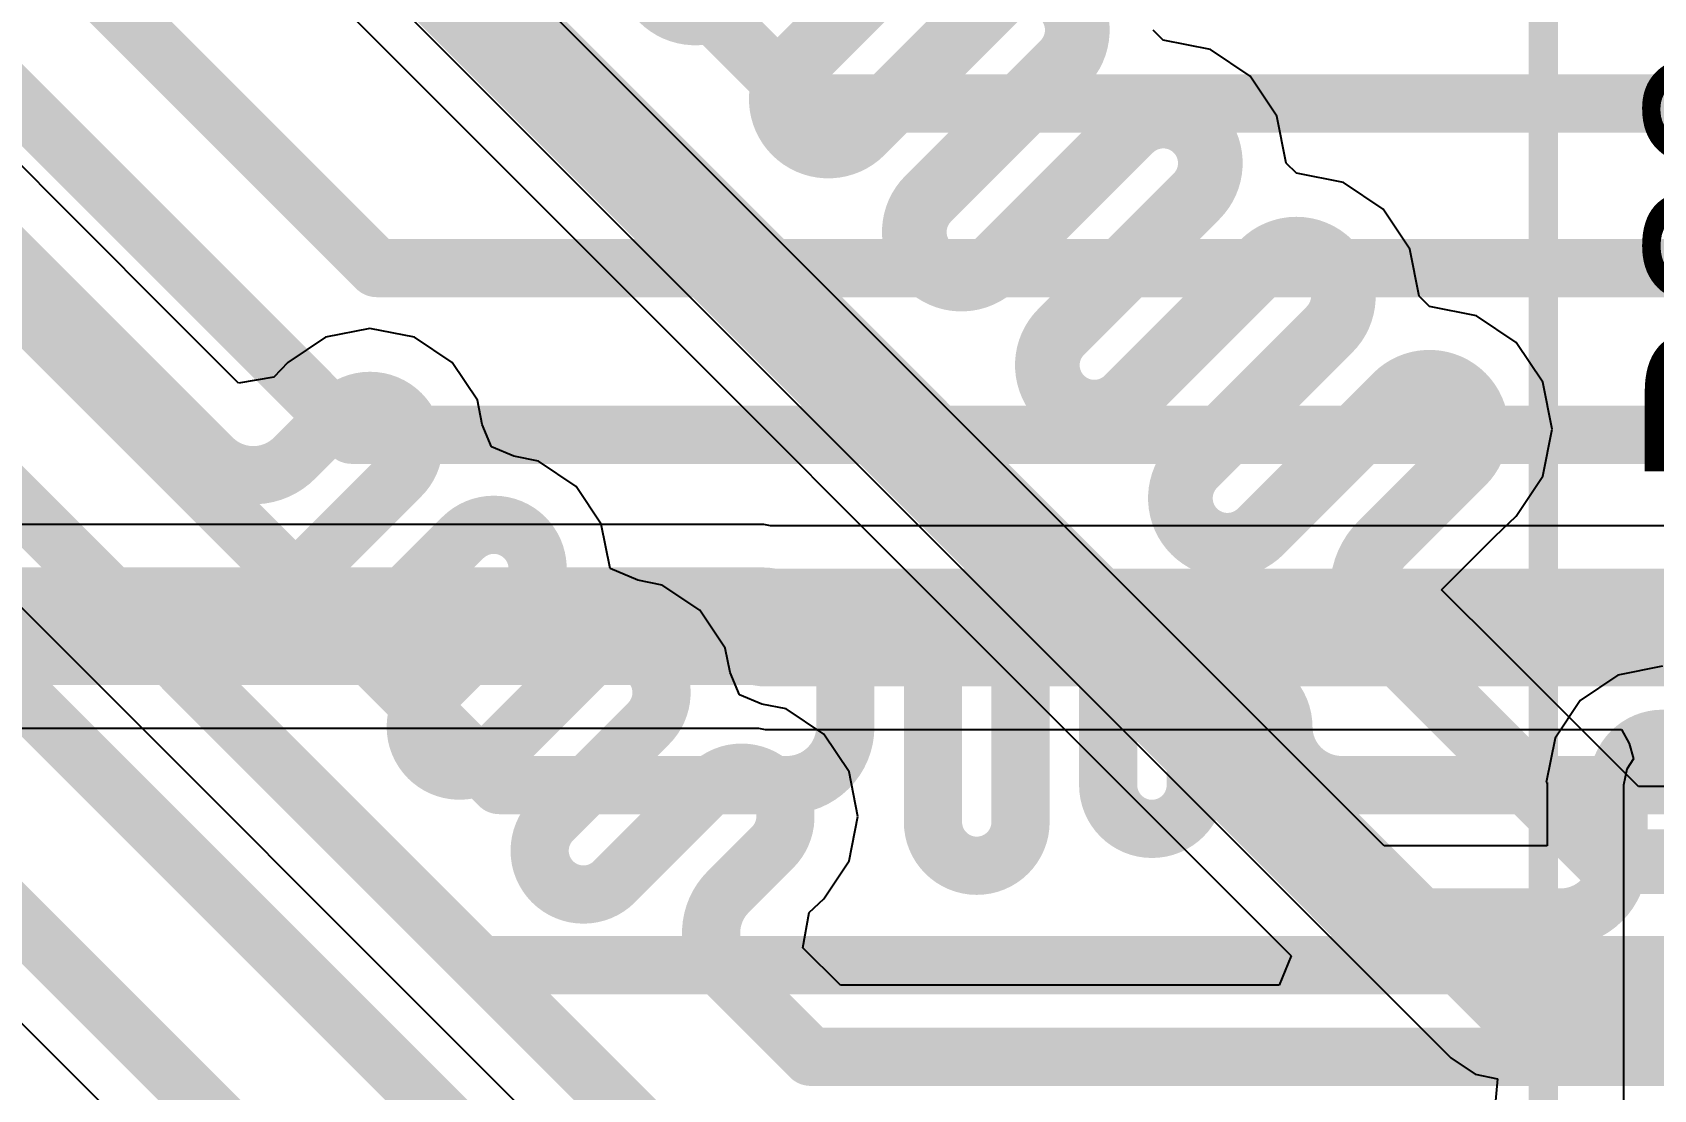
# Model space of a CAD drawing. Header units: inches. Extents: x -3 to 289, y -11 to 89.
# Drawn here: x 74.55 to 81.55, y 20.66 to 25.23 of the extents above; entities that cross this region are included whole.
import ezdxf

# ---------------------------------------------------------------- set-up
doc = ezdxf.new("R2010")
doc.units = ezdxf.units.IN
for name, color, linetype in [('Bottom Layer', 5, 'Continuous'), ('Layer 1', 16, 'Continuous'), ('Layer 2', 76, 'Continuous'), ('Top Layer', 1, 'Continuous'), ('Top Overlay', 2, 'Continuous')]:
    doc.layers.add(name, color=color, linetype=linetype)
doc.styles.add('Arial', font='', dxfattribs={"height": 0.2})
doc.styles.get('Arial').set_extended_font_data('Arial')

# ---------------------------------------------------------------- blocks, each defined once
blk = doc.blocks.new('48_TSOP_I_9')
at = {"layer": 'Top Overlay'}
blk.add_lwpolyline([(8.34998584, 6.1000132, 0.127, 0.127, 0), (-8.35003156, 6.1000132, 0.127, 0.127, 0)], format="xyseb", dxfattribs=at)

msp = doc.modelspace()

# ---------------------------------------------------------------- linework, layer by layer
at = {"layer": 'Bottom Layer'}
for p, q in [((74.97276597999999, 26.50477554), (80.67742055999999, 20.80012096)), ((79.4355536, 25.19579924), (79.39171574, 25.2396371)), ((79.63871803999999, 25.15538784), (79.4355536, 25.19579924)), ((79.81095544, 25.04030298), (79.63871803999999, 25.15538784)), ((79.9260403, 24.86806558), (79.81095544, 25.04030298)), ((79.9664517, 24.66490114), (79.9260403, 24.86806558)), ((80.01028955999999, 24.62106328), (79.9664517, 24.66490114)), ((80.213454, 24.58065188), (80.01028955999999, 24.62106328)), ((80.3856914, 24.46556702), (80.213454, 24.58065188)), ((80.50077626, 24.29332962), (80.3856914, 24.46556702)), ((80.54118765999999, 24.09016518), (80.50077626, 24.29332962)), ((80.58502552, 24.04632732), (80.54118765999999, 24.09016518)), ((80.78818996, 24.00591592), (80.58502552, 24.04632732)), ((80.96042736, 23.89083106), (80.78818996, 24.00591592)), ((81.07551222, 23.71859366), (80.96042736, 23.89083106)), ((81.11592361999999, 23.51542668), (81.07551222, 23.71859366)), ((81.07551222, 23.3122597), (81.11592361999999, 23.51542668)), ((80.9604299, 23.14001722), (81.07551222, 23.3122597)), ((80.86780117999999, 23.05302984), (80.96042228, 23.14001468)), ((80.96042228, 23.14001468), (80.9604299, 23.14001722)), ((80.63736476, 22.82259342), (80.86780117999999, 23.05302984)), ((80.89339422, 22.56656396), (80.63736476, 22.82259342)), ((80.89340184, 22.56655888), (80.89339422, 22.56656396)), ((81.48766531999999, 21.9722954), (80.89340184, 22.56655888)), ((83.5999598, 21.9722954), (81.48766531999999, 21.9722954)), ((80.67742055999999, 20.80012096), (80.78244194, 20.72994584)), ((80.78244194, 20.72994584), (80.8795817, 20.71062406)), ((80.8795817, 20.71062406), (80.86707473999999, 20.58362406))]:
    msp.add_line(p, q, dxfattribs=at)
for points in [[(74.95277618, 26.98257494, 0.2794, 0.2794, 0), (80.90632536, 21.02902576, 0.2794, 0.2794, 0)], [(77.84468556, 25.08561658, 0.2794, 0.2794, 0), (78.42975931999999, 25.67069034, 0.2794, 0.2794, 0)], [(77.55731757999999, 25.37298202, 0.2794, 0.2794, -0.4142161511664093), (77.26994705999999, 25.37298456, 0.2794, 0.2794, 0)], [(78.13205608, 24.79824606, 0.2794, 0.2794, 0), (78.71712984, 25.38331982, 0.2794, 0.2794, 0)], [(79.00449782, 25.38332236, 0.2794, 0.2794, -0.4142213289503146), (79.00449782, 25.0959493, 0.2794, 0.2794, 0)], [(77.84468556, 24.79824606, 0.2794, 0.2794, -0.4142135623730951), (77.84468556, 25.08561658, 0.2794, 0.2794, 0)], [(78.41942406, 24.51087808, 0.2794, 0.2794, 0), (79.00449782, 25.09595184, 0.2794, 0.2794, 0)], [(79.00449782, 25.0959493, 0.2794, 0.2794, 0), (79.00449782, 25.09595184, 0.2794, 0.2794, 0)], [(79.2918658, 24.80858386, 0.2794, 0.2794, -0.4142135623730951), (79.57923631999999, 24.80858386, 0.2794, 0.2794, 0)], [(78.13205608, 24.79824352, 0.2794, 0.2794, -0.4142161511664093), (77.84468556, 24.79824606, 0.2794, 0.2794, 0)], [(78.13205608, 24.79824352, 0.2794, 0.2794, 0), (78.13205608, 24.79824606, 0.2794, 0.2794, 0)], [(78.70679204, 24.2235101, 0.2794, 0.2794, 0), (79.2918658, 24.80858386, 0.2794, 0.2794, 0)], [(79.57923124, 24.80858386, 0.2794, 0.2794, 0), (79.57923378, 24.8085864, 0.2794, 0.2794, 0)], [(79.57923378, 24.8085864, 0.2794, 0.2794, 0), (79.57923631999999, 24.80858386, 0.2794, 0.2794, 0)], [(79.57923378, 24.8085864, 0.2794, 0.2794, -0.4142213289503146), (79.57923378, 24.52121334, 0.2794, 0.2794, 0)], [(79.57923378, 24.80858132, 0.2794, 0.2794, 0), (79.57923631999999, 24.80858386, 0.2794, 0.2794, 0)], [(78.99416002, 23.93614212, 0.2794, 0.2794, 0), (79.57923378, 24.52121588, 0.2794, 0.2794, 0)], [(79.57923378, 24.52121334, 0.2794, 0.2794, 0), (79.57923378, 24.52121588, 0.2794, 0.2794, 0)], [(78.41942406, 24.22350756, 0.2794, 0.2794, -0.4142135623730951), (78.41942406, 24.51087808, 0.2794, 0.2794, 0)], [(79.281528, 23.64877414, 0.2794, 0.2794, 0), (79.86660176, 24.2338479, 0.2794, 0.2794, 0)], [(79.86660176, 24.2338479, 0.2794, 0.2794, -0.4142135623730951), (80.15397227999999, 24.2338479, 0.2794, 0.2794, 0)], [(80.1539672, 24.2338479, 0.2794, 0.2794, 0), (80.15396974, 24.23385044, 0.2794, 0.2794, 0)], [(80.15396974, 24.23385044, 0.2794, 0.2794, 0), (80.15397227999999, 24.2338479, 0.2794, 0.2794, 0)], [(80.15396974, 24.23385044, 0.2794, 0.2794, -0.4142213289503146), (80.15396974, 23.94647738, 0.2794, 0.2794, 0)], [(80.15396974, 24.23384536, 0.2794, 0.2794, 0), (80.15397227999999, 24.2338479, 0.2794, 0.2794, 0)], [(78.41942152, 24.2235101, 0.2794, 0.2794, 0), (78.41942406, 24.22350756, 0.2794, 0.2794, 0)], [(78.70679204, 24.22350756, 0.2794, 0.2794, -0.4142161511664093), (78.41942152, 24.2235101, 0.2794, 0.2794, 0)], [(78.70679204, 24.22350756, 0.2794, 0.2794, 0), (78.70679204, 24.2235101, 0.2794, 0.2794, 0)], [(78.99416002, 23.6487716, 0.2794, 0.2794, -0.4142135623730951), (78.99416002, 23.93614212, 0.2794, 0.2794, 0)], [(79.56889598, 23.36140616, 0.2794, 0.2794, 0), (80.15396974, 23.94647992, 0.2794, 0.2794, 0)], [(80.15396974, 23.94647738, 0.2794, 0.2794, 0), (80.15396974, 23.94647992, 0.2794, 0.2794, 0)], [(80.44133771999999, 23.65911194, 0.2794, 0.2794, -0.4142135623730951), (80.72870824, 23.65911194, 0.2794, 0.2794, 0)], [(78.99415748, 23.64877414, 0.2794, 0.2794, 0), (78.99416002, 23.6487716, 0.2794, 0.2794, 0)], [(79.281528, 23.6487716, 0.2794, 0.2794, -0.4142161511664093), (78.99415748, 23.64877414, 0.2794, 0.2794, 0)], [(79.281528, 23.6487716, 0.2794, 0.2794, 0), (79.281528, 23.64877414, 0.2794, 0.2794, 0)], [(79.85626395999999, 23.07403818, 0.2794, 0.2794, 0), (80.44133771999999, 23.65911194, 0.2794, 0.2794, 0)], [(80.72870316, 23.65911194, 0.2794, 0.2794, 0), (80.72870569999999, 23.65911448, 0.2794, 0.2794, 0)], [(80.72870569999999, 23.65911448, 0.2794, 0.2794, 0), (80.72870824, 23.65911194, 0.2794, 0.2794, 0)], [(80.72870569999999, 23.65911448, 0.2794, 0.2794, -0.4142213289503146), (80.72870569999999, 23.37174142, 0.2794, 0.2794, 0)], [(80.72870569999999, 23.6591094, 0.2794, 0.2794, 0), (80.72870824, 23.65911194, 0.2794, 0.2794, 0)], [(79.56889598, 23.07403564, 0.2794, 0.2794, -0.4142135623730951), (79.56889598, 23.36140616, 0.2794, 0.2794, 0)], [(80.37712144, 23.0201597, 0.2794, 0.2794, 0), (80.72870569999999, 23.37174396, 0.2794, 0.2794, 0)], [(80.72870569999999, 23.37174142, 0.2794, 0.2794, 0), (80.72870569999999, 23.37174396, 0.2794, 0.2794, 0)], [(79.56889344, 23.07403818, 0.2794, 0.2794, 0), (79.56889598, 23.07403564, 0.2794, 0.2794, 0)], [(79.85626395999999, 23.07403564, 0.2794, 0.2794, -0.4142161511664093), (79.56889344, 23.07403818, 0.2794, 0.2794, 0)], [(79.85626395999999, 23.07403564, 0.2794, 0.2794, 0), (79.85626395999999, 23.07403818, 0.2794, 0.2794, 0)], [(80.37712144, 22.62502714, 0.2794, 0.2794, -0.4142173279436481), (80.37712144, 23.0201597, 0.2794, 0.2794, 0)], [(80.3771189, 22.6250246, 0.2794, 0.2794, 0), (80.37712144, 22.62502714, 0.2794, 0.2794, 0)], [(80.37712144, 22.62502714, 0.2794, 0.2794, 0), (80.66449703999999, 22.33765154, 0.2794, 0.2794, 0)], [(80.66449703999999, 22.33765408, 0.2794, 0.2794, 0), (80.76328018, 22.23887094, 0.2794, 0.2794, 0)], [(80.76328018, 22.23887094, 0.2794, 0.2794, 0), (81.35357618, 21.64857494, 0.2794, 0.2794, 0)], [(81.35357618, 21.64857494, 0.2794, 0.2794, 0), (92.99864814, 21.64857494, 0.2794, 0.2794, 0)], [(80.90632536, 21.02902576, 0.2794, 0.2794, 0), (93.78385612, 21.02902576, 0.2794, 0.2794, 0)]]:
    msp.add_lwpolyline(points, format="xyseb", dxfattribs=at)
for points in [[(77.77483556, 25.08561658, 0.1397, 0.1397, 1), (77.91453555999999, 25.08561658, 0.1397, 0.1397, 1)], [(77.77483556, 25.08561658, 0.1397, 0.1397, 1), (77.91453555999999, 25.08561658, 0.1397, 0.1397, 1)], [(78.93464782, 25.09595184, 0.1397, 0.1397, 1), (79.07434782, 25.09595184, 0.1397, 0.1397, 1)], [(78.93464782, 25.09595184, 0.1397, 0.1397, 1), (79.07434782, 25.09595184, 0.1397, 0.1397, 1)], [(78.93464782, 25.0959493, 0.1397, 0.1397, 1), (79.07434782, 25.0959493, 0.1397, 0.1397, 1)], [(78.93464782, 25.0959493, 0.1397, 0.1397, 1), (79.07434782, 25.0959493, 0.1397, 0.1397, 1)], [(77.77483556, 24.79824606, 0.1397, 0.1397, 1), (77.91453555999999, 24.79824606, 0.1397, 0.1397, 1)], [(77.77483556, 24.79824606, 0.1397, 0.1397, 1), (77.91453555999999, 24.79824606, 0.1397, 0.1397, 1)], [(78.06220608, 24.79824606, 0.1397, 0.1397, 1), (78.20190608, 24.79824606, 0.1397, 0.1397, 1)], [(78.06220608, 24.79824606, 0.1397, 0.1397, 1), (78.20190608, 24.79824606, 0.1397, 0.1397, 1)], [(78.06220608, 24.79824352, 0.1397, 0.1397, 1), (78.20190608, 24.79824352, 0.1397, 0.1397, 1)], [(78.06220608, 24.79824352, 0.1397, 0.1397, 1), (78.20190608, 24.79824352, 0.1397, 0.1397, 1)], [(79.2220158, 24.80858386, 0.1397, 0.1397, 1), (79.3617158, 24.80858386, 0.1397, 0.1397, 1)], [(79.2220158, 24.80858386, 0.1397, 0.1397, 1), (79.3617158, 24.80858386, 0.1397, 0.1397, 1)], [(79.50938124, 24.80858386, 0.1397, 0.1397, 1), (79.64908124, 24.80858386, 0.1397, 0.1397, 1)], [(79.50938378000001, 24.8085864, 0.1397, 0.1397, 1), (79.64908378, 24.8085864, 0.1397, 0.1397, 1)], [(79.50938378000001, 24.8085864, 0.1397, 0.1397, 1), (79.64908378, 24.8085864, 0.1397, 0.1397, 1)], [(79.50938378000001, 24.8085864, 0.1397, 0.1397, 1), (79.64908378, 24.8085864, 0.1397, 0.1397, 1)], [(79.50938378000001, 24.80858132, 0.1397, 0.1397, 1), (79.64908378, 24.80858132, 0.1397, 0.1397, 1)], [(79.50938631999999, 24.80858386, 0.1397, 0.1397, 1), (79.64908632, 24.80858386, 0.1397, 0.1397, 1)], [(79.50938631999999, 24.80858386, 0.1397, 0.1397, 1), (79.64908632, 24.80858386, 0.1397, 0.1397, 1)], [(79.50938631999999, 24.80858386, 0.1397, 0.1397, 1), (79.64908632, 24.80858386, 0.1397, 0.1397, 1)], [(79.50938378000001, 24.52121588, 0.1397, 0.1397, 1), (79.64908378, 24.52121588, 0.1397, 0.1397, 1)], [(79.50938378000001, 24.52121588, 0.1397, 0.1397, 1), (79.64908378, 24.52121588, 0.1397, 0.1397, 1)], [(79.50938378000001, 24.52121334, 0.1397, 0.1397, 1), (79.64908378, 24.52121334, 0.1397, 0.1397, 1)], [(79.50938378000001, 24.52121334, 0.1397, 0.1397, 1), (79.64908378, 24.52121334, 0.1397, 0.1397, 1)], [(78.34957406, 24.51087808, 0.1397, 0.1397, 1), (78.48927405999999, 24.51087808, 0.1397, 0.1397, 1)], [(78.34957406, 24.51087808, 0.1397, 0.1397, 1), (78.48927405999999, 24.51087808, 0.1397, 0.1397, 1)], [(79.79675175999999, 24.2338479, 0.1397, 0.1397, 1), (79.93645176, 24.2338479, 0.1397, 0.1397, 1)], [(79.79675175999999, 24.2338479, 0.1397, 0.1397, 1), (79.93645176, 24.2338479, 0.1397, 0.1397, 1)], [(80.0841172, 24.2338479, 0.1397, 0.1397, 1), (80.2238172, 24.2338479, 0.1397, 0.1397, 1)], [(80.08411973999999, 24.23385044, 0.1397, 0.1397, 1), (80.22381974, 24.23385044, 0.1397, 0.1397, 1)], [(80.08411973999999, 24.23385044, 0.1397, 0.1397, 1), (80.22381974, 24.23385044, 0.1397, 0.1397, 1)], [(80.08411973999999, 24.23385044, 0.1397, 0.1397, 1), (80.22381974, 24.23385044, 0.1397, 0.1397, 1)], [(80.08411973999999, 24.23384536, 0.1397, 0.1397, 1), (80.22381974, 24.23384536, 0.1397, 0.1397, 1)], [(80.08412227999999, 24.2338479, 0.1397, 0.1397, 1), (80.22382228, 24.2338479, 0.1397, 0.1397, 1)], [(80.08412227999999, 24.2338479, 0.1397, 0.1397, 1), (80.22382228, 24.2338479, 0.1397, 0.1397, 1)], [(80.08412227999999, 24.2338479, 0.1397, 0.1397, 1), (80.22382228, 24.2338479, 0.1397, 0.1397, 1)], [(78.34957152, 24.2235101, 0.1397, 0.1397, 1), (78.48927152, 24.2235101, 0.1397, 0.1397, 1)], [(78.34957152, 24.2235101, 0.1397, 0.1397, 1), (78.48927152, 24.2235101, 0.1397, 0.1397, 1)], [(78.34957406, 24.22350756, 0.1397, 0.1397, 1), (78.48927405999999, 24.22350756, 0.1397, 0.1397, 1)], [(78.34957406, 24.22350756, 0.1397, 0.1397, 1), (78.48927405999999, 24.22350756, 0.1397, 0.1397, 1)], [(78.63694204, 24.2235101, 0.1397, 0.1397, 1), (78.77664204, 24.2235101, 0.1397, 0.1397, 1)], [(78.63694204, 24.2235101, 0.1397, 0.1397, 1), (78.77664204, 24.2235101, 0.1397, 0.1397, 1)], [(78.63694204, 24.22350756, 0.1397, 0.1397, 1), (78.77664204, 24.22350756, 0.1397, 0.1397, 1)], [(78.63694204, 24.22350756, 0.1397, 0.1397, 1), (78.77664204, 24.22350756, 0.1397, 0.1397, 1)], [(78.92431002, 23.93614212, 0.1397, 0.1397, 1), (79.06401002, 23.93614212, 0.1397, 0.1397, 1)], [(78.92431002, 23.93614212, 0.1397, 0.1397, 1), (79.06401002, 23.93614212, 0.1397, 0.1397, 1)], [(80.08411973999999, 23.94647992, 0.1397, 0.1397, 1), (80.22381974, 23.94647992, 0.1397, 0.1397, 1)], [(80.08411973999999, 23.94647992, 0.1397, 0.1397, 1), (80.22381974, 23.94647992, 0.1397, 0.1397, 1)], [(80.08411973999999, 23.94647738, 0.1397, 0.1397, 1), (80.22381974, 23.94647738, 0.1397, 0.1397, 1)], [(80.08411973999999, 23.94647738, 0.1397, 0.1397, 1), (80.22381974, 23.94647738, 0.1397, 0.1397, 1)], [(78.92430748, 23.64877414, 0.1397, 0.1397, 1), (79.06400748, 23.64877414, 0.1397, 0.1397, 1)], [(78.92430748, 23.64877414, 0.1397, 0.1397, 1), (79.06400748, 23.64877414, 0.1397, 0.1397, 1)], [(78.92431002, 23.6487716, 0.1397, 0.1397, 1), (79.06401002, 23.6487716, 0.1397, 0.1397, 1)], [(78.92431002, 23.6487716, 0.1397, 0.1397, 1), (79.06401002, 23.6487716, 0.1397, 0.1397, 1)], [(79.21167799999999, 23.64877414, 0.1397, 0.1397, 1), (79.351378, 23.64877414, 0.1397, 0.1397, 1)], [(79.21167799999999, 23.64877414, 0.1397, 0.1397, 1), (79.351378, 23.64877414, 0.1397, 0.1397, 1)], [(79.21167799999999, 23.6487716, 0.1397, 0.1397, 1), (79.351378, 23.6487716, 0.1397, 0.1397, 1)], [(79.21167799999999, 23.6487716, 0.1397, 0.1397, 1), (79.351378, 23.6487716, 0.1397, 0.1397, 1)], [(80.37148771999999, 23.65911194, 0.1397, 0.1397, 1), (80.51118772, 23.65911194, 0.1397, 0.1397, 1)], [(80.37148771999999, 23.65911194, 0.1397, 0.1397, 1), (80.51118772, 23.65911194, 0.1397, 0.1397, 1)], [(80.65885315999999, 23.65911194, 0.1397, 0.1397, 1), (80.79855316, 23.65911194, 0.1397, 0.1397, 1)], [(80.6588557, 23.65911448, 0.1397, 0.1397, 1), (80.7985557, 23.65911448, 0.1397, 0.1397, 1)], [(80.6588557, 23.65911448, 0.1397, 0.1397, 1), (80.7985557, 23.65911448, 0.1397, 0.1397, 1)], [(80.6588557, 23.65911448, 0.1397, 0.1397, 1), (80.7985557, 23.65911448, 0.1397, 0.1397, 1)], [(80.6588557, 23.6591094, 0.1397, 0.1397, 1), (80.7985557, 23.6591094, 0.1397, 0.1397, 1)], [(80.65885824, 23.65911194, 0.1397, 0.1397, 1), (80.79855823999999, 23.65911194, 0.1397, 0.1397, 1)], [(80.65885824, 23.65911194, 0.1397, 0.1397, 1), (80.79855823999999, 23.65911194, 0.1397, 0.1397, 1)], [(80.65885824, 23.65911194, 0.1397, 0.1397, 1), (80.79855823999999, 23.65911194, 0.1397, 0.1397, 1)], [(79.49904598, 23.36140616, 0.1397, 0.1397, 1), (79.63874598, 23.36140616, 0.1397, 0.1397, 1)], [(79.49904598, 23.36140616, 0.1397, 0.1397, 1), (79.63874598, 23.36140616, 0.1397, 0.1397, 1)], [(80.6588557, 23.37174396, 0.1397, 0.1397, 1), (80.7985557, 23.37174396, 0.1397, 0.1397, 1)], [(80.6588557, 23.37174396, 0.1397, 0.1397, 1), (80.7985557, 23.37174396, 0.1397, 0.1397, 1)], [(80.6588557, 23.37174142, 0.1397, 0.1397, 1), (80.7985557, 23.37174142, 0.1397, 0.1397, 1)], [(80.6588557, 23.37174142, 0.1397, 0.1397, 1), (80.7985557, 23.37174142, 0.1397, 0.1397, 1)], [(79.49904344, 23.07403818, 0.1397, 0.1397, 1), (79.63874344, 23.07403818, 0.1397, 0.1397, 1)], [(79.49904344, 23.07403818, 0.1397, 0.1397, 1), (79.63874344, 23.07403818, 0.1397, 0.1397, 1)], [(79.49904598, 23.07403564, 0.1397, 0.1397, 1), (79.63874598, 23.07403564, 0.1397, 0.1397, 1)], [(79.49904598, 23.07403564, 0.1397, 0.1397, 1), (79.63874598, 23.07403564, 0.1397, 0.1397, 1)], [(79.78641395999999, 23.07403818, 0.1397, 0.1397, 1), (79.92611396, 23.07403818, 0.1397, 0.1397, 1)], [(79.78641395999999, 23.07403818, 0.1397, 0.1397, 1), (79.92611396, 23.07403818, 0.1397, 0.1397, 1)], [(79.78641395999999, 23.07403564, 0.1397, 0.1397, 1), (79.92611396, 23.07403564, 0.1397, 0.1397, 1)], [(79.78641395999999, 23.07403564, 0.1397, 0.1397, 1), (79.92611396, 23.07403564, 0.1397, 0.1397, 1)], [(80.30727144, 23.0201597, 0.1397, 0.1397, 1), (80.44697144, 23.0201597, 0.1397, 0.1397, 1)], [(80.30727144, 23.0201597, 0.1397, 0.1397, 1), (80.44697144, 23.0201597, 0.1397, 0.1397, 1)], [(80.3072689, 22.6250246, 0.1397, 0.1397, 1), (80.44696889999999, 22.6250246, 0.1397, 0.1397, 1)], [(80.30727144, 22.62502714, 0.1397, 0.1397, 1), (80.44697144, 22.62502714, 0.1397, 0.1397, 1)], [(80.30727144, 22.62502714, 0.1397, 0.1397, 1), (80.44697144, 22.62502714, 0.1397, 0.1397, 1)], [(80.30727144, 22.62502714, 0.1397, 0.1397, 1), (80.44697144, 22.62502714, 0.1397, 0.1397, 1)], [(80.59464704, 22.33765408, 0.1397, 0.1397, 1), (80.73434704, 22.33765408, 0.1397, 0.1397, 1)], [(80.59464704, 22.33765154, 0.1397, 0.1397, 1), (80.73434704, 22.33765154, 0.1397, 0.1397, 1)], [(80.69343018, 22.23887094, 0.1397, 0.1397, 1), (80.83313018, 22.23887094, 0.1397, 0.1397, 1)], [(80.69343018, 22.23887094, 0.1397, 0.1397, 1), (80.83313018, 22.23887094, 0.1397, 0.1397, 1)], [(81.28372617999999, 21.64857494, 0.1397, 0.1397, 1), (81.42342617999999, 21.64857494, 0.1397, 0.1397, 1)], [(81.28372617999999, 21.64857494, 0.1397, 0.1397, 1), (81.42342617999999, 21.64857494, 0.1397, 0.1397, 1)], [(80.83647536, 21.02902576, 0.1397, 0.1397, 1), (80.97617536, 21.02902576, 0.1397, 0.1397, 1)], [(80.83647536, 21.02902576, 0.1397, 0.1397, 1), (80.97617536, 21.02902576, 0.1397, 0.1397, 1)]]:
    msp.add_lwpolyline(points, format="xyseb", close=True, dxfattribs=at)
at = {"layer": 'Layer 1'}
msp.add_line((67.09374186, 28.3587444), (76.30012172, 19.15236708), dxfattribs=at)
for points in [[(71.3674214, 28.88184978, 0.25146, 0.25146, 0), (76.03763812, 24.21163306, 0.25146, 0.25146, 0)], [(68.03340723999999, 28.83726008, 0.25146, 0.25146, 0), (76.44148288, 20.42918444, 0.25146, 0.25146, 0)], [(68.87748479999999, 28.80841076, 0.25146, 0.25146, 0), (76.48485337999999, 21.20104218, 0.25146, 0.25146, 0)], [(70.58754234, 28.83320878, 0.25146, 0.25146, 0), (75.92893628, 23.49181484, 0.25146, 0.25146, 0)], [(69.7942343, 28.75165446, 0.25146, 0.25146, 0), (76.56704778, 21.97884098, 0.25146, 0.25146, 0)], [(67.31257556, 28.5775781, 0.25146, 0.25146, 0), (76.51896812, 19.37118554, 0.25146, 0.25146, 0)], [(77.32851437999999, 25.47109206, 0.25146, 0.25146, 0), (77.87731693999999, 24.9222895, 0.25146, 0.25146, 0)], [(77.87731693999999, 24.9222895, 0.25146, 0.25146, 0), (95.13094765999999, 24.9222895, 0.25146, 0.25146, 0)], [(76.03763812, 24.21163306, 0.25146, 0.25146, 0), (96.45399556, 24.21163306, 0.25146, 0.25146, 0)], [(75.92893628, 23.49181484, 0.25146, 0.25146, 0), (102.35045316, 23.49181484, 0.25146, 0.25146, 0)], [(78.06197494, 22.54143066, 0.25146, 0.25146, -0.9999999999999999), (78.44043493999999, 22.54143066, 0.25146, 0.25146, 0)], [(78.81889494, 22.454997, 0.25146, 0.25146, -0.9999999999999999), (79.19735494, 22.454997, 0.25146, 0.25146, 0)], [(78.06197494, 22.23030098, 0.25146, 0.25146, 0), (78.06197494, 22.54143066, 0.25146, 0.25146, 0)], [(78.44043493999999, 21.81953218, 0.25146, 0.25146, 0), (78.44043493999999, 22.54143066, 0.25146, 0.25146, 0)], [(78.81889494, 21.81953218, 0.25146, 0.25146, 0), (78.81889494, 22.454997, 0.25146, 0.25146, 0)], [(79.19735494, 21.97881558, 0.25146, 0.25146, 0), (79.19735494, 22.454997, 0.25146, 0.25146, 0)], [(79.57581494, 22.23032638, 0.25146, 0.25146, -0.9999999999999999), (79.95427493999999, 22.23032638, 0.25146, 0.25146, 0)], [(78.06197494, 22.23030098, 0.25146, 0.25146, -0.4142135623730951), (77.81051493999999, 21.97884098, 0.25146, 0.25146, 0)], [(79.57581494, 21.97881558, 0.25146, 0.25146, 0), (79.57581494, 22.23032638, 0.25146, 0.25146, 0)], [(79.95427493999999, 22.23030098, 0.25146, 0.25146, 0), (79.95427493999999, 22.23032638, 0.25146, 0.25146, 0)], [(80.20573494, 21.97884098, 0.25146, 0.25146, -0.4142135623730951), (79.95427493999999, 22.23030098, 0.25146, 0.25146, 0)], [(76.56704778, 21.97884098, 0.25146, 0.25146, 0), (77.68477223999999, 21.97884098, 0.25146, 0.25146, 0)], [(77.68477223999999, 21.97884098, 0.25146, 0.25146, 0), (77.81051493999999, 21.97884098, 0.25146, 0.25146, 0)], [(79.57581494, 21.97881558, 0.25146, 0.25146, -0.9999999999999999), (79.19735494, 21.97881558, 0.25146, 0.25146, 0)], [(80.20573494, 21.97884098, 0.25146, 0.25146, 0), (80.66059051999999, 21.97884098, 0.25146, 0.25146, 0)], [(80.66059051999999, 21.97884098, 0.25146, 0.25146, 0), (103.6254976, 21.97884098, 0.25146, 0.25146, 0)], [(78.81889494, 21.81953218, 0.25146, 0.25146, -0.9999999999999999), (78.44043493999999, 21.81953218, 0.25146, 0.25146, 0)], [(76.48485337999999, 21.20104218, 0.25146, 0.25146, 0), (100.96237618, 21.20104218, 0.25146, 0.25146, 0)]]:
    msp.add_lwpolyline(points, format="xyseb", dxfattribs=at)
for points in [[(77.81445194, 24.9222895, 0.12573, 0.12573, 1), (77.94018193999999, 24.9222895, 0.12573, 0.12573, 1)], [(77.81445194, 24.9222895, 0.12573, 0.12573, 1), (77.94018193999999, 24.9222895, 0.12573, 0.12573, 1)], [(75.97477312, 24.21163306, 0.12573, 0.12573, 1), (76.10050312, 24.21163306, 0.12573, 0.12573, 1)], [(75.97477312, 24.21163306, 0.12573, 0.12573, 1), (76.10050312, 24.21163306, 0.12573, 0.12573, 1)], [(75.86607128, 23.49181484, 0.12573, 0.12573, 1), (75.99180128, 23.49181484, 0.12573, 0.12573, 1)], [(75.86607128, 23.49181484, 0.12573, 0.12573, 1), (75.99180128, 23.49181484, 0.12573, 0.12573, 1)], [(77.99910994, 22.54143066, 0.12573, 0.12573, 1), (78.12483993999999, 22.54143066, 0.12573, 0.12573, 1)], [(77.99910994, 22.54143066, 0.12573, 0.12573, 1), (78.12483993999999, 22.54143066, 0.12573, 0.12573, 1)], [(78.37756993999999, 22.54143066, 0.12573, 0.12573, 1), (78.50329993999999, 22.54143066, 0.12573, 0.12573, 1)], [(78.37756993999999, 22.54143066, 0.12573, 0.12573, 1), (78.50329993999999, 22.54143066, 0.12573, 0.12573, 1)], [(78.75602994, 22.454997, 0.12573, 0.12573, 1), (78.88175994, 22.454997, 0.12573, 0.12573, 1)], [(78.75602994, 22.454997, 0.12573, 0.12573, 1), (78.88175994, 22.454997, 0.12573, 0.12573, 1)], [(79.13448994, 22.454997, 0.12573, 0.12573, 1), (79.26021994, 22.454997, 0.12573, 0.12573, 1)], [(79.13448994, 22.454997, 0.12573, 0.12573, 1), (79.26021994, 22.454997, 0.12573, 0.12573, 1)], [(77.99910994, 22.23030098, 0.12573, 0.12573, 1), (78.12483993999999, 22.23030098, 0.12573, 0.12573, 1)], [(77.99910994, 22.23030098, 0.12573, 0.12573, 1), (78.12483993999999, 22.23030098, 0.12573, 0.12573, 1)], [(79.51294994, 22.23032638, 0.12573, 0.12573, 1), (79.63867994, 22.23032638, 0.12573, 0.12573, 1)], [(79.51294994, 22.23032638, 0.12573, 0.12573, 1), (79.63867994, 22.23032638, 0.12573, 0.12573, 1)], [(79.89140993999999, 22.23032638, 0.12573, 0.12573, 1), (80.01713993999999, 22.23032638, 0.12573, 0.12573, 1)], [(79.89140993999999, 22.23032638, 0.12573, 0.12573, 1), (80.01713993999999, 22.23032638, 0.12573, 0.12573, 1)], [(79.89140993999999, 22.23030098, 0.12573, 0.12573, 1), (80.01713993999999, 22.23030098, 0.12573, 0.12573, 1)], [(79.89140993999999, 22.23030098, 0.12573, 0.12573, 1), (80.01713993999999, 22.23030098, 0.12573, 0.12573, 1)], [(76.50418278, 21.97884098, 0.12573, 0.12573, 1), (76.62991278, 21.97884098, 0.12573, 0.12573, 1)], [(76.50418278, 21.97884098, 0.12573, 0.12573, 1), (76.62991278, 21.97884098, 0.12573, 0.12573, 1)], [(77.62190723999998, 21.97884098, 0.12573, 0.12573, 1), (77.74763723999999, 21.97884098, 0.12573, 0.12573, 1)], [(77.62190723999998, 21.97884098, 0.12573, 0.12573, 1), (77.74763723999999, 21.97884098, 0.12573, 0.12573, 1)], [(77.74764993999999, 21.97884098, 0.12573, 0.12573, 1), (77.87337993999999, 21.97884098, 0.12573, 0.12573, 1)], [(77.74764993999999, 21.97884098, 0.12573, 0.12573, 1), (77.87337993999999, 21.97884098, 0.12573, 0.12573, 1)], [(79.13448994, 21.97881558, 0.12573, 0.12573, 1), (79.26021994, 21.97881558, 0.12573, 0.12573, 1)], [(79.13448994, 21.97881558, 0.12573, 0.12573, 1), (79.26021994, 21.97881558, 0.12573, 0.12573, 1)], [(79.51294994, 21.97881558, 0.12573, 0.12573, 1), (79.63867994, 21.97881558, 0.12573, 0.12573, 1)], [(79.51294994, 21.97881558, 0.12573, 0.12573, 1), (79.63867994, 21.97881558, 0.12573, 0.12573, 1)], [(80.14286994, 21.97884098, 0.12573, 0.12573, 1), (80.26859994, 21.97884098, 0.12573, 0.12573, 1)], [(80.14286994, 21.97884098, 0.12573, 0.12573, 1), (80.26859994, 21.97884098, 0.12573, 0.12573, 1)], [(80.59772552, 21.97884098, 0.12573, 0.12573, 1), (80.72345551999999, 21.97884098, 0.12573, 0.12573, 1)], [(80.59772552, 21.97884098, 0.12573, 0.12573, 1), (80.72345551999999, 21.97884098, 0.12573, 0.12573, 1)], [(78.37756993999999, 21.81953218, 0.12573, 0.12573, 1), (78.50329993999999, 21.81953218, 0.12573, 0.12573, 1)], [(78.37756993999999, 21.81953218, 0.12573, 0.12573, 1), (78.50329993999999, 21.81953218, 0.12573, 0.12573, 1)], [(78.75602994, 21.81953218, 0.12573, 0.12573, 1), (78.88175994, 21.81953218, 0.12573, 0.12573, 1)], [(78.75602994, 21.81953218, 0.12573, 0.12573, 1), (78.88175994, 21.81953218, 0.12573, 0.12573, 1)], [(76.42198838, 21.20104218, 0.12573, 0.12573, 1), (76.54771837999999, 21.20104218, 0.12573, 0.12573, 1)], [(76.42198838, 21.20104218, 0.12573, 0.12573, 1), (76.54771837999999, 21.20104218, 0.12573, 0.12573, 1)]]:
    msp.add_lwpolyline(points, format="xyseb", close=True, dxfattribs=at)
at = {"layer": 'Layer 2'}
for p, q in [((80.38924485999999, 21.7160475), (75.87213172, 26.23316318)), ((75.34382188, 25.88613822), (79.98824744, 21.2417152)), ((75.13569935999999, 24.01943126), (74.13167546, 25.02345516)), ((72.80597326, 24.4422549), (77.20715317999999, 20.04107752)), ((75.13570444, 24.01942364), (75.13569935999999, 24.01943126)), ((75.22459427999999, 23.93053126), (75.13570444, 24.01942364)), ((76.0082808, 23.9513237), (75.81601549999999, 23.91307892)), ((76.2005461, 23.91307892), (76.0082808, 23.9513237)), ((75.2246019, 23.93052618), (75.22459427999999, 23.93053126)), ((75.44114705999999, 23.71397848), (75.2246019, 23.93052618)), ((75.81601549999999, 23.91307892), (75.65301862, 23.80417134)), ((76.36353027999999, 23.80417896), (76.2005461, 23.91307892)), ((75.59357754, 23.74115394), (75.44114705999999, 23.71397848)), ((75.65301608, 23.80416372), (75.59357754, 23.74115394)), ((75.65301862, 23.80417134), (75.65301608, 23.80416372)), ((76.36353282, 23.8041815), (76.36353027999999, 23.80417896)), ((76.36354806, 23.80417134), (76.36353282, 23.8041815)), ((76.36354552, 23.8041688), (76.36354806, 23.80417134)), ((76.47245055999998, 23.64117446), (76.36354552, 23.8041688)), ((76.49344366, 23.53563238), (76.47245055999998, 23.64117446)), ((76.53382204, 23.43922668), (76.49344366, 23.53563238)), ((76.63022774, 23.3988483), (76.53382204, 23.43922668)), ((76.73576982, 23.3778552), (76.63022774, 23.3988483)), ((76.898754, 23.26895524), (76.73576982, 23.3778552)), ((76.89875654000001, 23.26895778), (76.898754, 23.26895524)), ((76.89877178, 23.26894762), (76.89875654000001, 23.26895778)), ((76.89876924, 23.26894508), (76.89877178, 23.26894762)), ((77.00767427999999, 23.10595074), (76.89876924, 23.26894508)), ((77.04591905999999, 22.91368798), (77.00767427999999, 23.10595074)), ((77.16545146, 22.86362458), (77.04591905999999, 22.91368798)), ((77.27099353999999, 22.84263148), (77.16545146, 22.86362458)), ((77.43397772, 22.73373152), (77.27099353999999, 22.84263148)), ((77.43398026, 22.73373406), (77.43397772, 22.73373152)), ((77.4339955, 22.7337239), (77.43398026, 22.73373406)), ((77.43399296, 22.73372136), (77.4339955, 22.7337239)), ((77.542898, 22.57072702), (77.43399296, 22.73372136)), ((77.56389109999999, 22.46518494), (77.542898, 22.57072702)), ((81.59192469999999, 22.49188034), (81.3996594, 22.45363556)), ((77.60426947999999, 22.36877924), (77.56389109999999, 22.46518494)), ((81.3996594, 22.45363556), (81.23666505999999, 22.34472544)), ((77.70067518, 22.32840086), (77.60426947999999, 22.36877924)), ((81.23666505999999, 22.34472544), (81.12775494, 22.1817311)), ((77.80621726, 22.30740776), (77.70067518, 22.32840086)), ((77.96920906, 22.19850272), (77.80621726, 22.30740776)), ((77.96921414, 22.19850018), (77.96920906, 22.19850272)), ((77.96921414, 22.1984951), (77.96921414, 22.19850018)), ((78.07811918, 22.03550584), (77.96921414, 22.1984951)), ((81.12775494, 22.1817311), (81.08951016, 21.9894658)), ((78.11636395999999, 21.84324054), (78.07811918, 22.03550584)), ((81.08951016, 21.9894658), (81.09321856, 21.9894658)), ((81.09321856, 21.9894658), (81.09321856, 21.7160475)), ((78.07811918, 21.65097524), (78.11636395999999, 21.84324054)), ((81.09321856, 21.7160475), (80.38924485999999, 21.7160475)), ((77.96920906, 21.48798344), (78.07811918, 21.65097524)), ((77.90619419999999, 21.42853982), (77.9692116, 21.4879809)), ((77.9692116, 21.4879809), (77.96920906, 21.48798344)), ((77.8790162, 21.27611188), (77.90619419999999, 21.42853982)), ((78.04041034, 21.1147152), (77.8790162, 21.27611188)), ((79.98824744, 21.2417152), (79.9356415, 21.1147152)), ((79.9356415, 21.1147152), (78.04041034, 21.1147152))]:
    msp.add_line(p, q, dxfattribs=at)
for points in [[(75.56265558, 26.10497192, 0.25146, 0.25146, 0), (80.26105614, 21.40657136, 0.25146, 0.25146, 0)], [(73.82219932, 24.8952639, 0.25146, 0.25146, 0), (74.91686566, 23.80059756, 0.25146, 0.25146, 0)], [(73.02480695999999, 24.6610886, 0.25146, 0.25146, 0), (77.42599195999999, 20.2599036, 0.25146, 0.25146, 0)], [(74.91686312, 23.80059756, 0.25146, 0.25146, 0), (75.0057682, 23.71169248, 0.25146, 0.25146, 0)], [(75.0057682, 23.71169248, 0.25146, 0.25146, 0), (75.3267988, 23.39066188, 0.25146, 0.25146, 0)], [(75.8744736, 23.58271382, 0.25146, 0.25146, -0.4142107823686262), (76.14208292, 23.58271636, 0.25146, 0.25146, 0)], [(75.68241911999999, 23.39066188, 0.25146, 0.25146, 0), (75.8744736, 23.58271636, 0.25146, 0.25146, 0)], [(75.8744736, 23.58271382, 0.25146, 0.25146, 0), (75.8744736, 23.58271636, 0.25146, 0.25146, 0)], [(76.14208292, 23.58271636, 0.25146, 0.25146, 0), (76.14208545999999, 23.58271382, 0.25146, 0.25146, 0)], [(76.14208545999999, 23.58271382, 0.25146, 0.25146, -0.4142135623730951), (76.14208545999999, 23.3151045, 0.25146, 0.25146, 0)], [(75.32679626, 23.39065934, 0.25146, 0.25146, 0), (75.3267988, 23.39066188, 0.25146, 0.25146, 0)], [(75.68241911999999, 23.39066188, 0.25146, 0.25146, -0.4142177463290418), (75.3267988, 23.39066188, 0.25146, 0.25146, 0)], [(75.72642207999999, 22.89944112, 0.25146, 0.25146, 0), (76.14208545999999, 23.3151045, 0.25146, 0.25146, 0)], [(76.40969732, 23.0474901, 0.25146, 0.25146, -0.4142107823686262), (76.67730664, 23.04749264, 0.25146, 0.25146, 0)], [(75.99403394, 22.63182926, 0.25146, 0.25146, 0), (76.40969732, 23.04749264, 0.25146, 0.25146, 0)], [(76.40969732, 23.0474901, 0.25146, 0.25146, 0), (76.40969732, 23.04749264, 0.25146, 0.25146, 0)], [(76.67730664, 23.04749264, 0.25146, 0.25146, 0), (76.67730918, 23.0474901, 0.25146, 0.25146, 0)], [(76.67730918, 23.0474901, 0.25146, 0.25146, -0.4142135623730951), (76.67730918, 22.77988078, 0.25146, 0.25146, 0)], [(75.72642207999999, 22.6318318, 0.25146, 0.25146, -0.4142052225871659), (75.72642207999999, 22.89943858, 0.25146, 0.25146, 0)], [(75.72642207999999, 22.89943858, 0.25146, 0.25146, 0), (75.72642207999999, 22.89944112, 0.25146, 0.25146, 0)], [(76.2616458, 22.3642174, 0.25146, 0.25146, 0), (76.67730918, 22.77988078, 0.25146, 0.25146, 0)], [(75.72641954, 22.63182926, 0.25146, 0.25146, 0), (75.72642207999999, 22.6318318, 0.25146, 0.25146, 0)], [(75.72642207999999, 22.6318318, 0.25146, 0.25146, 0), (75.72642462, 22.63182926, 0.25146, 0.25146, 0)], [(75.72642207999999, 22.63182672, 0.25146, 0.25146, 0), (75.72642462, 22.63182926, 0.25146, 0.25146, 0)], [(75.99403394, 22.63182926, 0.25146, 0.25146, -0.4142135623730951), (75.72642462, 22.63182926, 0.25146, 0.25146, 0)], [(76.94492104, 22.51226638, 0.25146, 0.25146, -0.4142107823686262), (77.21253036, 22.51226892, 0.25146, 0.25146, 0)], [(76.52925766, 22.09660554, 0.25146, 0.25146, 0), (76.94492104, 22.51226892, 0.25146, 0.25146, 0)], [(76.94492104, 22.51226638, 0.25146, 0.25146, 0), (76.94492104, 22.51226892, 0.25146, 0.25146, 0)], [(77.21253036, 22.51226892, 0.25146, 0.25146, 0), (77.2125329, 22.51226638, 0.25146, 0.25146, 0)], [(77.2125329, 22.51226638, 0.25146, 0.25146, -0.4142135623730951), (77.2125329, 22.24465706, 0.25146, 0.25146, 0)], [(76.2616458, 22.09660808, 0.25146, 0.25146, -0.4142052225871659), (76.2616458, 22.36421486, 0.25146, 0.25146, 0)], [(76.2616458, 22.36421486, 0.25146, 0.25146, 0), (76.2616458, 22.3642174, 0.25146, 0.25146, 0)], [(76.79686952, 21.82899368, 0.25146, 0.25146, 0), (77.2125329, 22.24465706, 0.25146, 0.25146, 0)], [(81.4026947, 21.9894658, 0.25146, 0.25146, -0.9999999999999999), (81.78115469999999, 21.9894658, 0.25146, 0.25146, 0)], [(76.26164326, 22.09660554, 0.25146, 0.25146, 0), (76.2616458, 22.09660808, 0.25146, 0.25146, 0)], [(76.2616458, 22.09660808, 0.25146, 0.25146, 0), (76.26164834, 22.09660554, 0.25146, 0.25146, 0)], [(76.2616458, 22.096603, 0.25146, 0.25146, 0), (76.26164834, 22.09660554, 0.25146, 0.25146, 0)], [(76.52925766, 22.09660554, 0.25146, 0.25146, -0.4142135623730951), (76.26164834, 22.09660554, 0.25146, 0.25146, 0)], [(77.48014475999999, 21.97704266, 0.25146, 0.25146, -0.4142107823686262), (77.74775407999999, 21.9770452, 0.25146, 0.25146, 0)], [(77.06448137999999, 21.56138182, 0.25146, 0.25146, 0), (77.48014475999999, 21.9770452, 0.25146, 0.25146, 0)], [(77.48014475999999, 21.97704266, 0.25146, 0.25146, 0), (77.48014475999999, 21.9770452, 0.25146, 0.25146, 0)], [(77.74775407999999, 21.9770452, 0.25146, 0.25146, -0.4142135623730951), (77.74775407999999, 21.70943588, 0.25146, 0.25146, 0)], [(81.4026947, 21.65803136, 0.25146, 0.25146, 0), (81.4026947, 21.9894658, 0.25146, 0.25146, 0)], [(76.79686952, 21.56138436, 0.25146, 0.25146, -0.4142052225871659), (76.79686952, 21.82899114, 0.25146, 0.25146, 0)], [(76.79686952, 21.82899114, 0.25146, 0.25146, 0), (76.79686952, 21.82899368, 0.25146, 0.25146, 0)], [(77.5556996, 21.5173814, 0.25146, 0.25146, 0), (77.74775407999999, 21.70943588, 0.25146, 0.25146, 0)], [(81.4026947, 21.65803136, 0.25146, 0.25146, -0.4142135623730951), (81.15123469999999, 21.40657136, 0.25146, 0.25146, 0)], [(76.79686698, 21.56138182, 0.25146, 0.25146, 0), (76.79686952, 21.56138436, 0.25146, 0.25146, 0)], [(76.79686952, 21.56138436, 0.25146, 0.25146, 0), (76.79687206, 21.56138182, 0.25146, 0.25146, 0)], [(76.79686952, 21.56137928, 0.25146, 0.25146, 0), (76.79687206, 21.56138182, 0.25146, 0.25146, 0)], [(77.06448137999999, 21.56138182, 0.25146, 0.25146, -0.4142135623730951), (76.79687206, 21.56138182, 0.25146, 0.25146, 0)], [(77.5556996, 21.16176108, 0.25146, 0.25146, -0.4142177463290416), (77.5556996, 21.5173814, 0.25146, 0.25146, 0)], [(80.26105614, 21.40657136, 0.25146, 0.25146, 0), (80.52877975999999, 21.40657136, 0.25146, 0.25146, 0)], [(80.52877975999999, 21.40657136, 0.25146, 0.25146, 0), (81.15123469999999, 21.40657136, 0.25146, 0.25146, 0)], [(77.55569706, 21.16175854, 0.25146, 0.25146, 0), (77.5556996, 21.16176108, 0.25146, 0.25146, 0)], [(77.5556996, 21.16176108, 0.25146, 0.25146, 0), (77.82331907999999, 20.8941416, 0.25146, 0.25146, 0)], [(77.82331907999999, 20.89414414, 0.25146, 0.25146, 0), (77.91222416, 20.80523906, 0.25146, 0.25146, 0)], [(77.91222416, 20.80523906, 0.25146, 0.25146, 0), (97.26145902, 20.80523906, 0.25146, 0.25146, 0)]]:
    msp.add_lwpolyline(points, format="xyseb", dxfattribs=at)
for points in [[(74.85399812, 23.80059756, 0.12573, 0.12573, 1), (74.97972812, 23.80059756, 0.12573, 0.12573, 1)], [(74.85400066, 23.80059756, 0.12573, 0.12573, 1), (74.97973066, 23.80059756, 0.12573, 0.12573, 1)], [(74.9429032, 23.71169248, 0.12573, 0.12573, 1), (75.0686332, 23.71169248, 0.12573, 0.12573, 1)], [(74.9429032, 23.71169248, 0.12573, 0.12573, 1), (75.0686332, 23.71169248, 0.12573, 0.12573, 1)], [(75.8116086, 23.58271636, 0.12573, 0.12573, 1), (75.9373386, 23.58271636, 0.12573, 0.12573, 1)], [(75.8116086, 23.58271636, 0.12573, 0.12573, 1), (75.9373386, 23.58271636, 0.12573, 0.12573, 1)], [(75.8116086, 23.58271382, 0.12573, 0.12573, 1), (75.9373386, 23.58271382, 0.12573, 0.12573, 1)], [(75.8116086, 23.58271382, 0.12573, 0.12573, 1), (75.9373386, 23.58271382, 0.12573, 0.12573, 1)], [(76.07921791999999, 23.58271636, 0.12573, 0.12573, 1), (76.20494792, 23.58271636, 0.12573, 0.12573, 1)], [(76.07921791999999, 23.58271636, 0.12573, 0.12573, 1), (76.20494792, 23.58271636, 0.12573, 0.12573, 1)], [(76.07922045999999, 23.58271382, 0.12573, 0.12573, 1), (76.20495045999999, 23.58271382, 0.12573, 0.12573, 1)], [(76.07922045999999, 23.58271382, 0.12573, 0.12573, 1), (76.20495045999999, 23.58271382, 0.12573, 0.12573, 1)], [(75.26393125999999, 23.39065934, 0.12573, 0.12573, 1), (75.38966126, 23.39065934, 0.12573, 0.12573, 1)], [(75.2639338, 23.39066188, 0.12573, 0.12573, 1), (75.38966380000001, 23.39066188, 0.12573, 0.12573, 1)], [(75.2639338, 23.39066188, 0.12573, 0.12573, 1), (75.38966380000001, 23.39066188, 0.12573, 0.12573, 1)], [(75.2639338, 23.39066188, 0.12573, 0.12573, 1), (75.38966380000001, 23.39066188, 0.12573, 0.12573, 1)], [(75.61955411999999, 23.39066188, 0.12573, 0.12573, 1), (75.74528412, 23.39066188, 0.12573, 0.12573, 1)], [(75.61955411999999, 23.39066188, 0.12573, 0.12573, 1), (75.74528412, 23.39066188, 0.12573, 0.12573, 1)], [(76.07922045999999, 23.3151045, 0.12573, 0.12573, 1), (76.20495045999999, 23.3151045, 0.12573, 0.12573, 1)], [(76.07922045999999, 23.3151045, 0.12573, 0.12573, 1), (76.20495045999999, 23.3151045, 0.12573, 0.12573, 1)], [(76.34683232, 23.04749264, 0.12573, 0.12573, 1), (76.47256232, 23.04749264, 0.12573, 0.12573, 1)], [(76.34683232, 23.04749264, 0.12573, 0.12573, 1), (76.47256232, 23.04749264, 0.12573, 0.12573, 1)], [(76.34683232, 23.0474901, 0.12573, 0.12573, 1), (76.47256232, 23.0474901, 0.12573, 0.12573, 1)], [(76.34683232, 23.0474901, 0.12573, 0.12573, 1), (76.47256232, 23.0474901, 0.12573, 0.12573, 1)], [(76.61444164, 23.04749264, 0.12573, 0.12573, 1), (76.74017164, 23.04749264, 0.12573, 0.12573, 1)], [(76.61444164, 23.04749264, 0.12573, 0.12573, 1), (76.74017164, 23.04749264, 0.12573, 0.12573, 1)], [(76.61444417999999, 23.0474901, 0.12573, 0.12573, 1), (76.74017418, 23.0474901, 0.12573, 0.12573, 1)], [(76.61444417999999, 23.0474901, 0.12573, 0.12573, 1), (76.74017418, 23.0474901, 0.12573, 0.12573, 1)], [(75.66355707999999, 22.89944112, 0.12573, 0.12573, 1), (75.78928708, 22.89944112, 0.12573, 0.12573, 1)], [(75.66355707999999, 22.89944112, 0.12573, 0.12573, 1), (75.78928708, 22.89944112, 0.12573, 0.12573, 1)], [(75.66355707999999, 22.89943858, 0.12573, 0.12573, 1), (75.78928708, 22.89943858, 0.12573, 0.12573, 1)], [(75.66355707999999, 22.89943858, 0.12573, 0.12573, 1), (75.78928708, 22.89943858, 0.12573, 0.12573, 1)], [(76.61444417999999, 22.77988078, 0.12573, 0.12573, 1), (76.74017418, 22.77988078, 0.12573, 0.12573, 1)], [(76.61444417999999, 22.77988078, 0.12573, 0.12573, 1), (76.74017418, 22.77988078, 0.12573, 0.12573, 1)], [(75.66355453999999, 22.63182926, 0.12573, 0.12573, 1), (75.78928454, 22.63182926, 0.12573, 0.12573, 1)], [(75.66355707999999, 22.6318318, 0.12573, 0.12573, 1), (75.78928708, 22.6318318, 0.12573, 0.12573, 1)], [(75.66355707999999, 22.6318318, 0.12573, 0.12573, 1), (75.78928708, 22.6318318, 0.12573, 0.12573, 1)], [(75.66355707999999, 22.6318318, 0.12573, 0.12573, 1), (75.78928708, 22.6318318, 0.12573, 0.12573, 1)], [(75.66355707999999, 22.63182672, 0.12573, 0.12573, 1), (75.78928708, 22.63182672, 0.12573, 0.12573, 1)], [(75.66355962, 22.63182926, 0.12573, 0.12573, 1), (75.78928962, 22.63182926, 0.12573, 0.12573, 1)], [(75.66355962, 22.63182926, 0.12573, 0.12573, 1), (75.78928962, 22.63182926, 0.12573, 0.12573, 1)], [(75.66355962, 22.63182926, 0.12573, 0.12573, 1), (75.78928962, 22.63182926, 0.12573, 0.12573, 1)], [(75.93116893999999, 22.63182926, 0.12573, 0.12573, 1), (76.05689894, 22.63182926, 0.12573, 0.12573, 1)], [(75.93116893999999, 22.63182926, 0.12573, 0.12573, 1), (76.05689894, 22.63182926, 0.12573, 0.12573, 1)], [(76.88205604, 22.51226892, 0.12573, 0.12573, 1), (77.00778603999998, 22.51226892, 0.12573, 0.12573, 1)], [(76.88205604, 22.51226892, 0.12573, 0.12573, 1), (77.00778603999998, 22.51226892, 0.12573, 0.12573, 1)], [(76.88205604, 22.51226638, 0.12573, 0.12573, 1), (77.00778603999998, 22.51226638, 0.12573, 0.12573, 1)], [(76.88205604, 22.51226638, 0.12573, 0.12573, 1), (77.00778603999998, 22.51226638, 0.12573, 0.12573, 1)], [(77.14966536, 22.51226892, 0.12573, 0.12573, 1), (77.27539536, 22.51226892, 0.12573, 0.12573, 1)], [(77.14966536, 22.51226892, 0.12573, 0.12573, 1), (77.27539536, 22.51226892, 0.12573, 0.12573, 1)], [(77.1496679, 22.51226638, 0.12573, 0.12573, 1), (77.2753979, 22.51226638, 0.12573, 0.12573, 1)], [(77.1496679, 22.51226638, 0.12573, 0.12573, 1), (77.2753979, 22.51226638, 0.12573, 0.12573, 1)], [(76.1987808, 22.3642174, 0.12573, 0.12573, 1), (76.3245108, 22.3642174, 0.12573, 0.12573, 1)], [(76.1987808, 22.3642174, 0.12573, 0.12573, 1), (76.3245108, 22.3642174, 0.12573, 0.12573, 1)], [(76.1987808, 22.36421486, 0.12573, 0.12573, 1), (76.3245108, 22.36421486, 0.12573, 0.12573, 1)], [(76.1987808, 22.36421486, 0.12573, 0.12573, 1), (76.3245108, 22.36421486, 0.12573, 0.12573, 1)], [(77.1496679, 22.24465706, 0.12573, 0.12573, 1), (77.2753979, 22.24465706, 0.12573, 0.12573, 1)], [(77.1496679, 22.24465706, 0.12573, 0.12573, 1), (77.2753979, 22.24465706, 0.12573, 0.12573, 1)], [(76.19877826, 22.09660554, 0.12573, 0.12573, 1), (76.32450826, 22.09660554, 0.12573, 0.12573, 1)], [(76.1987808, 22.09660808, 0.12573, 0.12573, 1), (76.3245108, 22.09660808, 0.12573, 0.12573, 1)], [(76.1987808, 22.09660808, 0.12573, 0.12573, 1), (76.3245108, 22.09660808, 0.12573, 0.12573, 1)], [(76.1987808, 22.09660808, 0.12573, 0.12573, 1), (76.3245108, 22.09660808, 0.12573, 0.12573, 1)], [(76.1987808, 22.096603, 0.12573, 0.12573, 1), (76.3245108, 22.096603, 0.12573, 0.12573, 1)], [(76.19878333999999, 22.09660554, 0.12573, 0.12573, 1), (76.32451334, 22.09660554, 0.12573, 0.12573, 1)], [(76.19878333999999, 22.09660554, 0.12573, 0.12573, 1), (76.32451334, 22.09660554, 0.12573, 0.12573, 1)], [(76.19878333999999, 22.09660554, 0.12573, 0.12573, 1), (76.32451334, 22.09660554, 0.12573, 0.12573, 1)], [(76.46639266, 22.09660554, 0.12573, 0.12573, 1), (76.59212265999999, 22.09660554, 0.12573, 0.12573, 1)], [(76.46639266, 22.09660554, 0.12573, 0.12573, 1), (76.59212265999999, 22.09660554, 0.12573, 0.12573, 1)], [(77.41727975999999, 21.9770452, 0.12573, 0.12573, 1), (77.54300975999999, 21.9770452, 0.12573, 0.12573, 1)], [(77.41727975999999, 21.9770452, 0.12573, 0.12573, 1), (77.54300975999999, 21.9770452, 0.12573, 0.12573, 1)], [(77.41727975999999, 21.97704266, 0.12573, 0.12573, 1), (77.54300975999999, 21.97704266, 0.12573, 0.12573, 1)], [(77.41727975999999, 21.97704266, 0.12573, 0.12573, 1), (77.54300975999999, 21.97704266, 0.12573, 0.12573, 1)], [(77.68488907999999, 21.9770452, 0.12573, 0.12573, 1), (77.81061908, 21.9770452, 0.12573, 0.12573, 1)], [(77.68488907999999, 21.9770452, 0.12573, 0.12573, 1), (77.81061908, 21.9770452, 0.12573, 0.12573, 1)], [(81.3398297, 21.9894658, 0.12573, 0.12573, 1), (81.4655597, 21.9894658, 0.12573, 0.12573, 1)], [(81.3398297, 21.9894658, 0.12573, 0.12573, 1), (81.4655597, 21.9894658, 0.12573, 0.12573, 1)], [(76.73400452, 21.82899368, 0.12573, 0.12573, 1), (76.85973452, 21.82899368, 0.12573, 0.12573, 1)], [(76.73400452, 21.82899368, 0.12573, 0.12573, 1), (76.85973452, 21.82899368, 0.12573, 0.12573, 1)], [(76.73400452, 21.82899114, 0.12573, 0.12573, 1), (76.85973452, 21.82899114, 0.12573, 0.12573, 1)], [(76.73400452, 21.82899114, 0.12573, 0.12573, 1), (76.85973452, 21.82899114, 0.12573, 0.12573, 1)], [(77.68488907999999, 21.70943588, 0.12573, 0.12573, 1), (77.81061908, 21.70943588, 0.12573, 0.12573, 1)], [(77.68488907999999, 21.70943588, 0.12573, 0.12573, 1), (77.81061908, 21.70943588, 0.12573, 0.12573, 1)], [(81.3398297, 21.65803136, 0.12573, 0.12573, 1), (81.4655597, 21.65803136, 0.12573, 0.12573, 1)], [(81.3398297, 21.65803136, 0.12573, 0.12573, 1), (81.4655597, 21.65803136, 0.12573, 0.12573, 1)], [(76.73400198, 21.56138182, 0.12573, 0.12573, 1), (76.85973198, 21.56138182, 0.12573, 0.12573, 1)], [(76.73400452, 21.56138436, 0.12573, 0.12573, 1), (76.85973452, 21.56138436, 0.12573, 0.12573, 1)], [(76.73400452, 21.56138436, 0.12573, 0.12573, 1), (76.85973452, 21.56138436, 0.12573, 0.12573, 1)], [(76.73400452, 21.56138436, 0.12573, 0.12573, 1), (76.85973452, 21.56138436, 0.12573, 0.12573, 1)], [(76.73400452, 21.56137928, 0.12573, 0.12573, 1), (76.85973452, 21.56137928, 0.12573, 0.12573, 1)], [(76.73400706, 21.56138182, 0.12573, 0.12573, 1), (76.85973705999999, 21.56138182, 0.12573, 0.12573, 1)], [(76.73400706, 21.56138182, 0.12573, 0.12573, 1), (76.85973705999999, 21.56138182, 0.12573, 0.12573, 1)], [(76.73400706, 21.56138182, 0.12573, 0.12573, 1), (76.85973705999999, 21.56138182, 0.12573, 0.12573, 1)], [(77.00161637999999, 21.56138182, 0.12573, 0.12573, 1), (77.12734637999999, 21.56138182, 0.12573, 0.12573, 1)], [(77.00161637999999, 21.56138182, 0.12573, 0.12573, 1), (77.12734637999999, 21.56138182, 0.12573, 0.12573, 1)], [(77.4928346, 21.5173814, 0.12573, 0.12573, 1), (77.61856459999998, 21.5173814, 0.12573, 0.12573, 1)], [(77.4928346, 21.5173814, 0.12573, 0.12573, 1), (77.61856459999998, 21.5173814, 0.12573, 0.12573, 1)], [(80.19819114, 21.40657136, 0.12573, 0.12573, 1), (80.32392114, 21.40657136, 0.12573, 0.12573, 1)], [(80.19819114, 21.40657136, 0.12573, 0.12573, 1), (80.32392114, 21.40657136, 0.12573, 0.12573, 1)], [(80.46591475999999, 21.40657136, 0.12573, 0.12573, 1), (80.59164476, 21.40657136, 0.12573, 0.12573, 1)], [(80.46591475999999, 21.40657136, 0.12573, 0.12573, 1), (80.59164476, 21.40657136, 0.12573, 0.12573, 1)], [(81.08836969999999, 21.40657136, 0.12573, 0.12573, 1), (81.21409969999999, 21.40657136, 0.12573, 0.12573, 1)], [(81.08836969999999, 21.40657136, 0.12573, 0.12573, 1), (81.21409969999999, 21.40657136, 0.12573, 0.12573, 1)], [(77.49283206, 21.16175854, 0.12573, 0.12573, 1), (77.61856206, 21.16175854, 0.12573, 0.12573, 1)], [(77.4928346, 21.16176108, 0.12573, 0.12573, 1), (77.61856459999998, 21.16176108, 0.12573, 0.12573, 1)], [(77.4928346, 21.16176108, 0.12573, 0.12573, 1), (77.61856459999998, 21.16176108, 0.12573, 0.12573, 1)], [(77.4928346, 21.16176108, 0.12573, 0.12573, 1), (77.61856459999998, 21.16176108, 0.12573, 0.12573, 1)], [(77.76045408, 20.89414414, 0.12573, 0.12573, 1), (77.88618407999999, 20.89414414, 0.12573, 0.12573, 1)], [(77.76045408, 20.8941416, 0.12573, 0.12573, 1), (77.88618407999999, 20.8941416, 0.12573, 0.12573, 1)], [(77.84935915999999, 20.80523906, 0.12573, 0.12573, 1), (77.97508916, 20.80523906, 0.12573, 0.12573, 1)], [(77.84935915999999, 20.80523906, 0.12573, 0.12573, 1), (77.97508916, 20.80523906, 0.12573, 0.12573, 1)]]:
    msp.add_lwpolyline(points, format="xyseb", close=True, dxfattribs=at)
at = {"layer": 'Top Layer'}
for p, q in [((77.70980902, 23.10483314), (72.56517618, 23.10483314)), ((77.73888439999999, 23.09904956), (77.70980902, 23.10483314)), ((82.0938922, 23.09904956), (77.73888439999999, 23.09904956)), ((72.74753802, 22.22431674), (77.68651722, 22.22431674)), ((77.68651722, 22.22431674), (77.7155926, 22.21853316)), ((77.7155926, 22.21853316), (81.41496798, 22.21853316)), ((81.41496798, 22.21853316), (81.44863314, 22.1577027)), ((81.44863314, 22.1577027), (81.46632932, 22.09153316)), ((81.46632932, 22.09153316), (81.43738602, 22.04821346)), ((81.43738602, 22.04821346), (81.42358619999999, 21.97884098)), ((81.42358619999999, 21.97884098), (81.42358619999999, 20.03560128))]:
    msp.add_line(p, q, dxfattribs=at)
for points in [[(72.56517618, 22.66457494, 0.508, 0.508, 0), (77.70980902, 22.66457494, 0.508, 0.508, 0)], [(77.7155926, 22.65879136, 0.508, 0.508, 0), (82.0938922, 22.65879136, 0.508, 0.508, 0)]]:
    msp.add_lwpolyline(points, format="xyseb", dxfattribs=at)
for points in [[(77.58280902, 22.66457494, 0.254, 0.254, 1), (77.83680901999999, 22.66457494, 0.254, 0.254, 1)], [(77.5885926, 22.65879136, 0.254, 0.254, 1), (77.84259259999999, 22.65879136, 0.254, 0.254, 1)]]:
    msp.add_lwpolyline(points, format="xyseb", close=True, dxfattribs=at)

# ---------------------------------------------------------------- block references
at = {"rotation": 270}
msp.add_blockref('48_TSOP_I_9', (74.9774726, 23.38771548), dxfattribs=at)

# ---------------------------------------------------------------- texts
at = {"layer": 'Top Overlay', "style": 'Arial'}
msp.add_text('R39', height=0.7619999999999999, rotation=90, dxfattribs=at).set_placement((82.27734878, 23.24676326))

doc.saveas('drawing.dxf')
